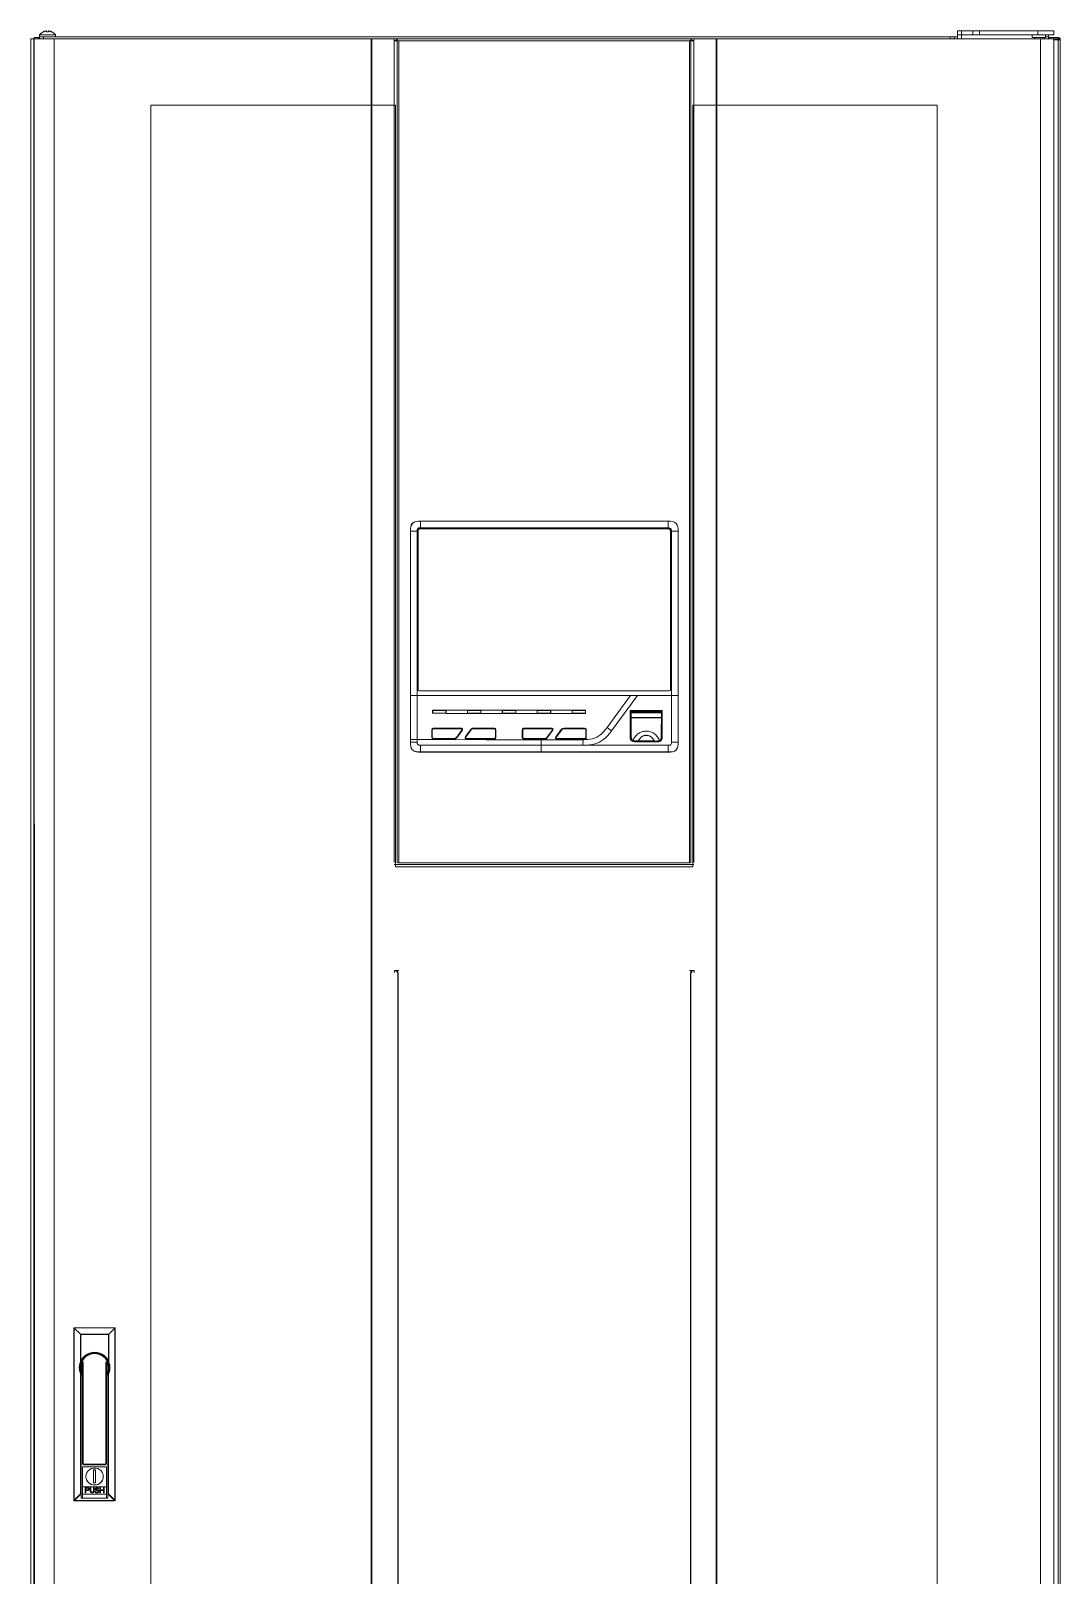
# Model space of a CAD drawing. Header units: millimetres. Extents: x 0 to 190, y -20 to 195.
# Drawn here: x 118.2 to 190, y 87.3 to 195 of the extents above; entities that cross this region are included whole.
import ezdxf

# ---------------------------------------------------------------- set-up
doc = ezdxf.new("R2010")
doc.units = ezdxf.units.MM

msp = doc.modelspace()

# ---------------------------------------------------------------- linework, layer by layer
at = {"color": 0, "linetype": 'ByBlock', "lineweight": 13}
for p, q in [((119.037, 194.927), (119.037, 194.932)), ((119.187, 194.989), (119.169, 194.984)), ((119.201, 194.992), (119.185, 194.988)), ((119.214, 194.995), (119.2, 194.992)), ((119.228, 194.998), (119.213, 194.995)), ((119.241, 195), (119.227, 194.998)), ((119.241, 195), (119.255, 195.002)), ((119.269, 195.004), (119.255, 195.002)), ((119.269, 194.927), (119.269, 195.004)), ((119.408, 195.004), (119.408, 194.927)), ((119.422, 195.002), (119.408, 195.004)), ((119.436, 195), (119.422, 195.002)), ((119.45, 194.998), (119.435, 195)), ((119.463, 194.995), (119.449, 194.998)), ((119.477, 194.992), (119.463, 194.995)), ((119.491, 194.988), (119.476, 194.992)), ((119.638, 194.928), (119.64, 194.927)), ((119.64, 194.932), (119.64, 194.927)), ((182.832, 195), (189.565, 195)), ((182.832, 194.722), (182.832, 195)), ((183.111, 194.722), (183.111, 195)), ((183.9, 195), (183.9, 194.722)), ((184.364, 195), (184.364, 194.722)), ((188.451, 194.722), (188.451, 195)), ((188.553, 195.002), (188.539, 195)), ((188.567, 195.004), (188.553, 195.002)), ((188.567, 195), (188.567, 195.004)), ((188.72, 195.002), (188.706, 195.004)), ((188.706, 195.004), (188.706, 195)), ((188.734, 195), (188.72, 195.002)), ((189.565, 195), (189.565, 194.722)), ((118.41, 194.443), (118.177, 194.443)), ((118.177, 38.262), (118.177, 194.443)), ((118.382, 194.443), (118.382, 38.262)), ((118.41, 194.443), (118.41, 194.554)), ((118.41, 194.554), (118.781, 194.554)), ((118.41, 194.443), (118.425, 38.262)), ((141.922, 194.443), (118.41, 194.443)), ((118.688, 194.443), (118.688, 194.554)), ((118.781, 194.582), (118.781, 194.731)), ((119.896, 194.731), (118.781, 194.731)), ((118.781, 194.443), (118.781, 194.582)), ((118.781, 194.582), (166.053, 194.582)), ((119.06, 194.443), (119.06, 194.582)), ((119.803, 194.443), (119.803, 38.262)), ((119.896, 194.582), (119.896, 194.731)), ((141.922, 194.443), (141.922, 38.262)), ((143.529, 194.443), (141.922, 194.443)), ((141.98, 194.443), (141.98, 38.262)), ((143.529, 194.443), (143.529, 194.331)), ((164.446, 194.443), (143.529, 194.443)), ((143.529, 194.331), (143.692, 194.331)), ((143.529, 137.002), (143.529, 194.304)), ((143.844, 194.304), (143.529, 194.304)), ((143.692, 194.443), (143.692, 194.331)), ((143.734, 137.002), (143.734, 194.304)), ((143.76, 194.317), (143.76, 194.304)), ((143.762, 194.338), (143.772, 194.313)), ((143.772, 194.304), (143.772, 194.313)), ((164.203, 194.313), (143.772, 194.313)), ((143.844, 137.002), (143.844, 194.304)), ((164.13, 194.304), (164.446, 194.304)), ((164.13, 194.304), (164.13, 137.002)), ((164.213, 194.338), (164.203, 194.313)), ((164.203, 194.304), (164.203, 194.313)), ((164.214, 194.317), (164.214, 194.304)), ((164.241, 194.304), (164.241, 137.002)), ((164.283, 194.443), (164.283, 194.331)), ((164.283, 194.331), (164.446, 194.331)), ((164.446, 194.443), (164.446, 194.331)), ((166.053, 194.443), (164.446, 194.443)), ((164.446, 194.304), (164.446, 137.002)), ((165.995, 194.443), (165.995, 38.262)), ((166.053, 194.582), (182.832, 194.582)), ((166.053, 194.443), (166.053, 38.262)), ((189.565, 194.443), (166.053, 194.443)), ((168.896, 194.582), (169.311, 194.582)), ((182.321, 194.582), (182.321, 194.443)), ((182.6, 194.582), (182.6, 194.443)), ((182.832, 194.722), (183.9, 194.722)), ((182.832, 194.722), (185.2, 194.722)), ((182.832, 194.443), (182.832, 194.722)), ((183.111, 194.443), (183.111, 194.722)), ((184.364, 194.722), (189.565, 194.722)), ((187.823, 194.443), (189.842, 194.443)), ((188.061, 194.722), (188.061, 194.536)), ((188.061, 194.536), (188.989, 194.536)), ((188.246, 194.536), (188.246, 194.443)), ((188.637, 194.443), (188.637, 38.262)), ((188.804, 194.536), (188.804, 194.443)), ((188.915, 194.536), (188.915, 194.443)), ((188.989, 194.722), (188.989, 194.536)), ((188.989, 194.582), (189.194, 194.582)), ((189.194, 194.582), (189.194, 194.722)), ((189.194, 194.582), (189.194, 194.443)), ((189.259, 194.554), (189.194, 194.554)), ((189.259, 194.554), (189.89, 194.554)), ((189.259, 194.443), (189.259, 194.554)), ((189.537, 194.443), (189.537, 194.554)), ((189.89, 194.443), (189.565, 194.443)), ((189.565, 194.443), (189.565, 38.262)), ((190.002, 194.369), (189.565, 194.369)), ((189.593, 194.369), (189.593, 194.443)), ((189.797, 194.369), (189.797, 194.443)), ((189.872, 38.262), (189.872, 194.369)), ((189.89, 194.554), (189.89, 194.443)), ((190.002, 194.443), (189.89, 194.443)), ((189.89, 194.443), (189.89, 194.369)), ((190.002, 194.443), (190.002, 38.262)), ((190.002, 38.262), (190.002, 194.443)), ((190.002, 193.883), (190.002, 38.262)), ((190.002, 38.262), (190.002, 193.883)), ((141.922, 189.818), (126.554, 189.818)), ((126.554, 38.262), (126.554, 189.818)), ((143.614, 189.818), (141.922, 189.818)), ((143.614, 136.696), (143.614, 189.818)), ((164.361, 136.696), (164.361, 189.818)), ((164.361, 189.818), (166.053, 189.818)), ((166.053, 189.818), (181.42, 189.818)), ((181.42, 189.818), (181.42, 38.262)), ((162.646, 160.819), (145.366, 160.819)), ((145.367, 160.345), (145.366, 160.819)), ((162.646, 160.809), (145.366, 160.809)), ((162.645, 160.345), (162.646, 160.809)), ((162.646, 160.819), (162.646, 160.809)), ((145.137, 160.115), (144.663, 160.116)), ((144.663, 160.116), (144.663, 148.643)), ((144.672, 160.116), (144.672, 148.643)), ((145.137, 148.643), (145.137, 160.126)), ((145.183, 160.113), (145.183, 149.08)), ((145.202, 149.08), (145.202, 160.113)), ((145.367, 160.345), (162.645, 160.345)), ((162.643, 160.298), (145.369, 160.298)), ((145.369, 160.28), (162.643, 160.28)), ((162.81, 160.113), (162.81, 149.08)), ((162.829, 149.08), (162.829, 160.113)), ((162.875, 160.154), (162.875, 148.643)), ((162.875, 160.115), (163.349, 160.116)), ((163.34, 148.643), (163.34, 160.116)), ((163.349, 148.643), (163.349, 160.116)), ((144.663, 148.645), (163.339, 148.643)), ((144.663, 145.411), (144.663, 148.645)), ((163.349, 148.643), (144.663, 148.643)), ((144.673, 148.645), (144.672, 145.411)), ((145.137, 148.645), (145.137, 145.585)), ((162.717, 148.987), (145.295, 148.987)), ((145.295, 148.968), (162.717, 148.968)), ((160.512, 148.643), (158.696, 146.185)), ((159.066, 147.342), (160.027, 148.644)), ((162.875, 148.643), (162.874, 145.373)), ((163.339, 145.409), (163.339, 148.643)), ((163.349, 148.643), (163.348, 145.409)), ((156.887, 147.629), (146.207, 147.63)), ((146.207, 147.63), (146.207, 147.411)), ((146.216, 147.428), (146.216, 147.63)), ((147.145, 147.613), (146.216, 147.613)), ((147.145, 147.427), (147.145, 147.613)), ((147.154, 147.41), (147.154, 147.63)), ((148.64, 147.63), (148.64, 147.41)), ((149.578, 147.613), (148.65, 147.613)), ((148.65, 147.613), (148.65, 147.427)), ((149.578, 147.427), (149.578, 147.613)), ((149.588, 147.41), (149.588, 147.63)), ((151.073, 147.63), (151.073, 147.41)), ((152.011, 147.613), (151.083, 147.613)), ((151.083, 147.613), (151.083, 147.427)), ((152.011, 147.427), (152.011, 147.613)), ((152.021, 147.41), (152.021, 147.63)), ((153.507, 147.629), (153.507, 147.41)), ((154.445, 147.612), (153.516, 147.612)), ((153.516, 147.612), (153.516, 147.427)), ((154.445, 147.427), (154.445, 147.612)), ((154.454, 147.41), (154.454, 147.629)), ((155.94, 147.629), (155.94, 147.409)), ((156.878, 147.612), (155.949, 147.612)), ((155.949, 147.612), (155.949, 147.426)), ((156.878, 147.426), (156.878, 147.629)), ((156.887, 147.409), (156.887, 147.629)), ((162.238, 147.605), (160.009, 147.605)), ((160.009, 147.605), (160.009, 145.71)), ((160.027, 147.586), (160.009, 147.605)), ((160.027, 147.586), (162.219, 147.586)), ((160.027, 145.71), (160.027, 147.586)), ((160.747, 147.558), (160.074, 147.558)), ((160.074, 145.788), (160.074, 147.558)), ((160.074, 147.543), (162.173, 147.543)), ((161.495, 147.554), (160.752, 147.554)), ((162.173, 147.558), (161.5, 147.558)), ((161.734, 147.558), (161.741, 147.586)), ((162.173, 147.558), (162.172, 145.788)), ((162.181, 147.586), (162.2, 147.574)), ((162.2, 147.574), (162.219, 147.558)), ((162.219, 147.586), (162.238, 147.605)), ((162.219, 147.586), (162.219, 145.71)), ((162.238, 145.71), (162.238, 147.605)), ((147.154, 147.41), (146.207, 147.411)), ((146.216, 147.428), (147.154, 147.427)), ((147.154, 147.41), (148.64, 147.41)), ((148.64, 147.427), (149.588, 147.427)), ((148.64, 147.41), (154.454, 147.41)), ((151.073, 147.427), (152.021, 147.427)), ((153.507, 147.427), (154.454, 147.427)), ((154.454, 147.41), (155.94, 147.409)), ((155.94, 147.426), (156.878, 147.426)), ((156.887, 147.409), (155.94, 147.409)), ((158.383, 146.416), (159.066, 147.342)), ((160.027, 147.414), (160.055, 147.414)), ((160.027, 147.21), (160.055, 147.21)), ((160.055, 147.001), (160.027, 147.001)), ((160.027, 146.983), (160.055, 146.983)), ((160.055, 146.955), (160.027, 146.955)), ((160.027, 146.936), (160.055, 146.936)), ((160.055, 145.788), (160.055, 147.539)), ((160.055, 147.528), (160.056, 147.533)), ((160.055, 147.099), (162.191, 147.099)), ((162.173, 147.466), (160.074, 147.466)), ((160.074, 147.437), (162.173, 147.436)), ((162.173, 147.124), (160.074, 147.124)), ((162.191, 145.788), (162.191, 147.539)), ((162.191, 147.414), (162.219, 147.414)), ((162.191, 147.209), (162.219, 147.209)), ((162.219, 147.001), (162.191, 147.001)), ((162.191, 146.982), (162.219, 146.982)), ((162.219, 146.955), (162.191, 146.955)), ((162.191, 146.936), (162.219, 146.936)), ((144.672, 145.411), (144.663, 145.411)), ((144.665, 145.251), (144.663, 145.411)), ((145.137, 145.585), (145.137, 145.368)), ((146.158, 145.758), (146.158, 146.238)), ((146.181, 146.238), (146.174, 146.238)), ((146.174, 146.238), (146.175, 145.758)), ((146.175, 145.758), (146.181, 145.758)), ((146.181, 146.238), (146.181, 145.758)), ((146.191, 145.758), (146.191, 146.238)), ((146.289, 145.659), (147.742, 145.655)), ((146.289, 145.659), (146.289, 145.643)), ((146.289, 145.65), (147.742, 145.646)), ((147.742, 145.64), (146.289, 145.644)), ((147.732, 145.623), (146.289, 145.627)), ((146.29, 146.37), (148.181, 146.37)), ((146.29, 146.354), (148.181, 146.354)), ((146.29, 146.337), (146.29, 146.354)), ((148.181, 146.346), (146.29, 146.347)), ((148.181, 146.337), (146.29, 146.337)), ((147.742, 145.655), (147.742, 145.639)), ((147.866, 145.717), (147.872, 145.725)), ((147.872, 145.725), (148.239, 146.222)), ((147.873, 145.712), (147.879, 145.72)), ((147.878, 145.708), (147.873, 145.712)), ((148.252, 146.213), (147.878, 145.708)), ((148.246, 146.217), (147.879, 145.72)), ((148.265, 146.204), (147.898, 145.706)), ((148.181, 146.354), (148.181, 146.337)), ((148.246, 146.217), (148.239, 146.222)), ((148.246, 146.217), (148.252, 146.213)), ((148.5, 145.732), (148.506, 145.729)), ((148.514, 145.787), (148.883, 146.286)), ((148.895, 146.276), (148.528, 145.777)), ((148.533, 145.773), (148.528, 145.777)), ((148.901, 146.272), (148.533, 145.773)), ((148.909, 146.266), (148.54, 145.767)), ((148.598, 145.653), (150.494, 145.651)), ((148.598, 145.653), (148.598, 145.638)), ((148.598, 145.644), (150.493, 145.642)), ((150.494, 145.636), (148.598, 145.638)), ((150.493, 145.619), (148.598, 145.621)), ((148.895, 146.276), (148.901, 146.272)), ((148.901, 146.272), (148.909, 146.266)), ((149.048, 146.369), (150.493, 146.369)), ((149.048, 146.354), (150.493, 146.353)), ((149.048, 146.337), (149.048, 146.354)), ((150.493, 146.346), (149.048, 146.346)), ((150.493, 146.336), (149.048, 146.337)), ((150.493, 146.353), (150.493, 146.336)), ((150.493, 145.636), (150.493, 145.651)), ((150.592, 146.237), (150.592, 145.749)), ((150.602, 146.238), (150.609, 146.238)), ((150.602, 146.238), (150.602, 145.75)), ((150.608, 145.75), (150.602, 145.75)), ((150.609, 146.238), (150.608, 145.75)), ((150.625, 146.238), (150.625, 145.75)), ((152.345, 145.571), (153.786, 145.572)), ((152.469, 145.758), (152.469, 146.238)), ((152.492, 146.238), (152.485, 146.238)), ((152.485, 146.238), (152.486, 145.758)), ((152.486, 145.758), (152.492, 145.758)), ((152.492, 146.238), (152.492, 145.758)), ((152.501, 145.757), (152.501, 146.237)), ((152.6, 146.369), (154.492, 146.369)), ((152.6, 146.353), (154.492, 146.353)), ((152.6, 146.336), (152.6, 146.353)), ((154.492, 146.346), (152.6, 146.346)), ((154.492, 146.336), (152.6, 146.336)), ((152.6, 145.658), (154.053, 145.654)), ((152.6, 145.658), (152.6, 145.643)), ((152.6, 145.649), (154.053, 145.645)), ((154.053, 145.639), (152.6, 145.643)), ((154.042, 145.622), (152.6, 145.626)), ((153.786, 145.572), (156.707, 145.571)), ((153.786, 144.717), (153.786, 145.571)), ((154.053, 145.654), (154.053, 145.639)), ((154.176, 145.716), (154.182, 145.724)), ((154.182, 145.724), (154.55, 146.222)), ((154.184, 145.711), (154.19, 145.719)), ((154.189, 145.707), (154.184, 145.711)), ((154.563, 146.212), (154.189, 145.707)), ((154.557, 146.217), (154.19, 145.719)), ((154.576, 146.203), (154.208, 145.706)), ((154.492, 146.353), (154.492, 146.336)), ((154.557, 146.217), (154.55, 146.222)), ((154.557, 146.217), (154.563, 146.212)), ((154.811, 145.731), (154.817, 145.729)), ((154.825, 145.786), (155.193, 146.285)), ((155.206, 146.276), (154.838, 145.777)), ((154.844, 145.773), (154.838, 145.777)), ((155.212, 146.271), (154.844, 145.773)), ((155.219, 146.265), (154.851, 145.767)), ((154.909, 145.652), (156.805, 145.65)), ((154.909, 145.652), (154.909, 145.637)), ((154.909, 145.643), (156.804, 145.641)), ((156.805, 145.635), (154.909, 145.637)), ((156.804, 145.618), (154.909, 145.62)), ((155.206, 146.276), (155.212, 146.271)), ((155.212, 146.271), (155.219, 146.265)), ((155.359, 146.369), (156.804, 146.369)), ((155.359, 146.353), (156.804, 146.353)), ((155.359, 146.336), (155.359, 146.353)), ((156.804, 146.345), (155.359, 146.346)), ((156.804, 146.336), (155.359, 146.336)), ((156.706, 145.181), (156.707, 145.571)), ((156.804, 146.353), (156.804, 146.336)), ((156.804, 145.635), (156.804, 145.65)), ((156.903, 146.237), (156.903, 145.749)), ((156.913, 146.237), (156.912, 145.749)), ((156.919, 145.749), (156.912, 145.749)), ((156.913, 146.237), (156.92, 146.237)), ((156.92, 146.237), (156.919, 145.749)), ((156.936, 146.237), (156.936, 145.749)), ((160.027, 145.71), (160.009, 145.71)), ((160.074, 145.788), (160.055, 145.788)), ((160.07, 145.647), (160.079, 145.622)), ((160.188, 145.498), (160.197, 145.514)), ((160.188, 145.498), (160.223, 145.482)), ((160.209, 145.487), (160.188, 145.498)), ((160.232, 145.479), (160.209, 145.487)), ((160.228, 145.48), (160.276, 145.467)), ((160.232, 145.479), (160.247, 145.474)), ((160.256, 145.471), (160.247, 145.474)), ((160.256, 145.471), (160.275, 145.468)), ((160.275, 145.468), (160.283, 145.466)), ((160.276, 145.467), (160.331, 145.461)), ((160.283, 145.466), (160.307, 145.463)), ((161.94, 145.431), (160.306, 145.432)), ((160.306, 145.413), (160.306, 145.432)), ((160.306, 145.413), (161.941, 145.413)), ((160.307, 145.463), (160.312, 145.462)), ((160.312, 145.462), (160.346, 145.46)), ((160.331, 145.461), (160.382, 145.459)), ((160.346, 145.46), (160.382, 145.459)), ((160.382, 145.459), (161.863, 145.459)), ((160.539, 145.484), (160.679, 145.485)), ((160.679, 145.485), (160.927, 145.485)), ((160.927, 145.485), (161.319, 145.485)), ((161.682, 145.484), (161.71, 145.484)), ((161.71, 145.484), (161.868, 145.48)), ((161.863, 145.459), (161.921, 145.461)), ((161.863, 145.459), (161.899, 145.46)), ((161.868, 145.478), (161.868, 145.48)), ((161.921, 145.461), (161.974, 145.467)), ((161.94, 145.431), (161.94, 145.413)), ((161.974, 145.467), (162.02, 145.48)), ((162.02, 145.48), (162.059, 145.498)), ((162.059, 145.498), (162.05, 145.514)), ((162.176, 145.647), (162.167, 145.622)), ((162.191, 145.788), (162.172, 145.788)), ((162.238, 145.71), (162.219, 145.71)), ((162.874, 145.409), (163.348, 145.409)), ((145.365, 144.708), (145.203, 144.711)), ((147.94, 145.186), (145.361, 145.194)), ((145.365, 144.718), (145.365, 145.194)), ((145.365, 144.718), (162.646, 144.716)), ((145.365, 144.708), (145.365, 144.718)), ((162.646, 144.706), (145.365, 144.708)), ((153.786, 145.182), (156.706, 145.181)), ((162.649, 145.181), (156.706, 145.181)), ((162.646, 144.706), (162.646, 145.181)), ((162.805, 144.709), (162.646, 144.706)), ((164.446, 136.863), (143.529, 136.863)), ((164.203, 136.993), (143.772, 136.993)), ((143.614, 136.696), (164.361, 136.696)), ((143.863, 129.479), (143.548, 129.479)), ((143.711, 129.451), (143.548, 129.451)), ((143.548, 129.34), (143.548, 129.451)), ((143.711, 129.34), (143.711, 129.451)), ((143.779, 129.479), (143.779, 129.466)), ((143.779, 129.34), (143.779, 38.262)), ((143.78, 129.445), (143.79, 129.47)), ((143.79, 129.47), (143.79, 129.479)), ((143.803, 129.34), (143.803, 38.262)), ((164.149, 129.479), (164.464, 129.479)), ((164.209, 129.34), (164.209, 38.262)), ((164.222, 129.47), (164.222, 129.479)), ((164.232, 129.445), (164.222, 129.47)), ((164.233, 129.479), (164.233, 129.466)), ((164.233, 129.34), (164.233, 38.262)), ((164.464, 129.451), (164.301, 129.451)), ((164.301, 129.34), (164.301, 129.451)), ((164.464, 129.34), (164.464, 129.451)), ((121.187, 104.567), (124.066, 104.567)), ((121.667, 104.086), (121.187, 104.567)), ((121.187, 92.493), (121.187, 104.567)), ((121.204, 104.549), (124.048, 104.549)), ((121.204, 92.54), (121.204, 104.549)), ((123.585, 104.086), (124.066, 104.567)), ((124.048, 104.549), (124.048, 92.54)), ((124.066, 104.567), (124.066, 92.493)), ((123.614, 104.115), (121.638, 104.115)), ((121.638, 104.115), (121.638, 102.186)), ((123.585, 104.086), (121.667, 104.086)), ((121.667, 104.086), (121.667, 102.251)), ((123.585, 102.251), (123.585, 104.086)), ((123.614, 102.186), (123.614, 104.115)), ((121.651, 92.987), (121.651, 101.345)), ((121.697, 92.679), (121.697, 101.253)), ((121.744, 101.266), (121.744, 102.059)), ((121.79, 102.163), (121.79, 95.094)), ((121.837, 102.19), (121.837, 95.094)), ((123.415, 95.094), (123.415, 102.19)), ((123.462, 95.094), (123.462, 102.163)), ((123.508, 101.266), (123.508, 102.059)), ((123.555, 101.253), (123.555, 92.679)), ((123.601, 101.345), (123.601, 92.987)), ((121.837, 95.094), (121.79, 95.094)), ((123.462, 94.862), (121.79, 94.862)), ((121.79, 92.679), (121.79, 94.862)), ((121.883, 95.047), (123.369, 95.047)), ((121.883, 95.047), (121.883, 95.001)), ((121.883, 95.001), (123.369, 95.001)), ((123.369, 95.047), (123.369, 95.001)), ((123.415, 95.094), (123.462, 95.094)), ((123.462, 92.679), (123.462, 94.862)), ((122.556, 94.648), (122.696, 94.648)), ((122.556, 93.738), (122.556, 94.648)), ((122.556, 94.639), (122.696, 94.639)), ((122.696, 93.738), (122.556, 93.738)), ((122.696, 94.648), (122.696, 93.738)), ((123.212, 94.051), (123.23, 94.193)), ((121.204, 92.54), (121.651, 92.987)), ((121.233, 92.511), (121.673, 92.951)), ((121.697, 92.679), (123.555, 92.679)), ((123.462, 93.469), (121.79, 93.469)), ((121.79, 92.967), (123.462, 92.967)), ((121.972, 93.414), (122.154, 93.414)), ((121.972, 93.049), (121.972, 93.414)), ((122.017, 93.049), (121.972, 93.049)), ((122.162, 93.375), (122.017, 93.375)), ((122.017, 93.375), (122.017, 93.259)), ((122.017, 93.259), (122.162, 93.259)), ((122.154, 93.212), (122.017, 93.212)), ((122.017, 93.212), (122.017, 93.049)), ((122.154, 93.414), (122.192, 93.406)), ((122.192, 93.22), (122.154, 93.212)), ((122.185, 93.368), (122.162, 93.375)), ((122.162, 93.259), (122.185, 93.267)), ((122.2, 93.352), (122.185, 93.368)), ((122.185, 93.267), (122.2, 93.282)), ((122.192, 93.406), (122.223, 93.383)), ((122.223, 93.243), (122.192, 93.22)), ((122.207, 93.329), (122.2, 93.352)), ((122.2, 93.282), (122.207, 93.305)), ((122.207, 93.305), (122.207, 93.329)), ((122.223, 93.383), (122.245, 93.352)), ((122.245, 93.274), (122.223, 93.243)), ((122.245, 93.352), (122.253, 93.329)), ((122.253, 93.298), (122.245, 93.274)), ((122.253, 93.329), (122.253, 93.298)), ((122.36, 93.414), (122.314, 93.414)), ((122.314, 93.414), (122.314, 93.173)), ((122.314, 93.173), (122.322, 93.135)), ((122.322, 93.135), (122.337, 93.103)), ((122.337, 93.103), (122.367, 93.072)), ((122.36, 93.173), (122.36, 93.414)), ((122.367, 93.142), (122.36, 93.173)), ((122.382, 93.119), (122.367, 93.142)), ((122.367, 93.072), (122.398, 93.057)), ((122.405, 93.103), (122.382, 93.119)), ((122.398, 93.057), (122.436, 93.049)), ((122.436, 93.096), (122.405, 93.103)), ((122.466, 93.096), (122.436, 93.096)), ((122.436, 93.049), (122.466, 93.049)), ((122.496, 93.103), (122.466, 93.096)), ((122.466, 93.049), (122.504, 93.057)), ((122.519, 93.119), (122.496, 93.103)), ((122.504, 93.057), (122.534, 93.072)), ((122.534, 93.142), (122.519, 93.119)), ((122.542, 93.173), (122.534, 93.142)), ((122.534, 93.072), (122.565, 93.103)), ((122.588, 93.414), (122.542, 93.414)), ((122.542, 93.414), (122.542, 93.173)), ((122.565, 93.103), (122.58, 93.135)), ((122.58, 93.135), (122.588, 93.173)), ((122.588, 93.173), (122.588, 93.414)), ((122.694, 93.15), (122.648, 93.15)), ((122.648, 93.15), (122.656, 93.119)), ((122.656, 93.119), (122.679, 93.08)), ((122.679, 93.36), (122.671, 93.329)), ((122.671, 93.329), (122.671, 93.298)), ((122.671, 93.298), (122.679, 93.267)), ((122.709, 93.391), (122.679, 93.36)), ((122.679, 93.267), (122.709, 93.236)), ((122.679, 93.08), (122.717, 93.057)), ((122.702, 93.127), (122.694, 93.15)), ((122.725, 93.103), (122.702, 93.127)), ((122.74, 93.406), (122.709, 93.391)), ((122.709, 93.236), (122.74, 93.22)), ((122.717, 93.321), (122.725, 93.344)), ((122.717, 93.305), (122.717, 93.321)), ((122.725, 93.282), (122.717, 93.305)), ((122.717, 93.057), (122.755, 93.049)), ((122.725, 93.344), (122.747, 93.36)), ((122.747, 93.267), (122.725, 93.282)), ((122.755, 93.096), (122.725, 93.103)), ((122.77, 93.414), (122.74, 93.406)), ((122.74, 93.22), (122.77, 93.212)), ((122.747, 93.36), (122.77, 93.368)), ((122.77, 93.259), (122.747, 93.267)), ((122.816, 93.096), (122.755, 93.096)), ((122.755, 93.049), (122.816, 93.049)), ((122.808, 93.414), (122.77, 93.414)), ((122.77, 93.368), (122.816, 93.368)), ((122.816, 93.259), (122.77, 93.259)), ((122.77, 93.212), (122.816, 93.212)), ((122.846, 93.406), (122.808, 93.414)), ((122.816, 93.368), (122.839, 93.36)), ((122.854, 93.251), (122.816, 93.259)), ((122.816, 93.212), (122.846, 93.204)), ((122.846, 93.103), (122.816, 93.096)), ((122.816, 93.049), (122.854, 93.057)), ((122.839, 93.36), (122.854, 93.344)), ((122.877, 93.383), (122.846, 93.406)), ((122.846, 93.204), (122.869, 93.189)), ((122.869, 93.119), (122.846, 93.103)), ((122.854, 93.344), (122.861, 93.329)), ((122.884, 93.236), (122.854, 93.251)), ((122.854, 93.057), (122.884, 93.072)), ((122.861, 93.329), (122.907, 93.329)), ((122.869, 93.189), (122.884, 93.166)), ((122.884, 93.142), (122.869, 93.119)), ((122.899, 93.352), (122.877, 93.383)), ((122.915, 93.204), (122.884, 93.236)), ((122.884, 93.166), (122.884, 93.142)), ((122.884, 93.072), (122.915, 93.103)), ((122.907, 93.329), (122.899, 93.352)), ((122.93, 93.173), (122.915, 93.204)), ((122.915, 93.103), (122.93, 93.135)), ((122.93, 93.135), (122.93, 93.173)), ((122.991, 93.414), (123.036, 93.414)), ((122.991, 93.049), (122.991, 93.414)), ((123.036, 93.049), (122.991, 93.049)), ((123.036, 93.414), (123.036, 93.267)), ((123.036, 93.267), (123.249, 93.267)), ((123.249, 93.22), (123.036, 93.22)), ((123.036, 93.22), (123.036, 93.049)), ((123.249, 93.414), (123.295, 93.414)), ((123.249, 93.267), (123.249, 93.414)), ((123.249, 93.049), (123.249, 93.22)), ((123.295, 93.049), (123.249, 93.049)), ((123.295, 93.414), (123.295, 93.049)), ((124.019, 92.511), (123.579, 92.951)), ((124.048, 92.54), (123.601, 92.987)), ((121.187, 92.54), (121.204, 92.54)), ((121.19, 92.529), (121.187, 92.54)), ((121.187, 92.493), (124.066, 92.493)), ((121.2, 92.519), (121.19, 92.529)), ((121.197, 92.493), (121.208, 92.496)), ((121.204, 92.54), (121.212, 92.529)), ((121.212, 92.529), (121.222, 92.519)), ((121.222, 92.519), (121.233, 92.511)), ((124.019, 92.511), (121.233, 92.511)), ((124.019, 92.511), (124.03, 92.519)), ((124.019, 92.493), (124.019, 92.511)), ((124.03, 92.519), (124.04, 92.529)), ((124.04, 92.529), (124.048, 92.54)), ((124.066, 92.504), (124.063, 92.515))]:
    msp.add_line(p, q, dxfattribs=at)
for points in [[(119.037, 194.932), (119.013, 194.918), (118.955, 194.881), (118.898, 194.837), (118.839, 194.787), (118.781, 194.731)], [(119.037, 194.927), (119.064, 194.942), (119.089, 194.954), (119.111, 194.963), (119.132, 194.971), (119.152, 194.978), (119.169, 194.984)], [(119.172, 194.985), (119.156, 194.98), (119.138, 194.973), (119.118, 194.966), (119.097, 194.957), (119.076, 194.948), (119.061, 194.94)], [(119.338, 194.932), (119.315, 194.931), (119.292, 194.93), (119.269, 194.927)], [(119.408, 194.927), (119.385, 194.93), (119.362, 194.931), (119.338, 194.932)], [(119.64, 194.927), (119.613, 194.942), (119.588, 194.954), (119.565, 194.963), (119.545, 194.971), (119.525, 194.978), (119.507, 194.984), (119.49, 194.989)], [(119.504, 194.985), (119.521, 194.98), (119.539, 194.973), (119.559, 194.966), (119.58, 194.957), (119.601, 194.948), (119.616, 194.94)], [(119.64, 194.932), (119.664, 194.918), (119.721, 194.881), (119.779, 194.837), (119.837, 194.787), (119.896, 194.731)], [(143.692, 194.443), (143.702, 194.44), (143.712, 194.433), (143.722, 194.421), (143.732, 194.405), (143.742, 194.385), (143.752, 194.363), (143.762, 194.338)], [(143.692, 194.331), (143.702, 194.331), (143.712, 194.33), (143.722, 194.328), (143.732, 194.326), (143.742, 194.323), (143.752, 194.32), (143.762, 194.317), (143.772, 194.313)], [(164.283, 194.331), (164.273, 194.331), (164.263, 194.33), (164.253, 194.328), (164.243, 194.326), (164.233, 194.323), (164.223, 194.32), (164.213, 194.317), (164.203, 194.313)], [(164.283, 194.443), (164.273, 194.44), (164.263, 194.433), (164.253, 194.421), (164.243, 194.405), (164.233, 194.385), (164.223, 194.363), (164.213, 194.338)], [(144.663, 160.116), (144.666, 160.273), (144.683, 160.416), (144.727, 160.548), (144.805, 160.661), (144.917, 160.743), (145.051, 160.793), (145.2, 160.815), (145.366, 160.819)], [(144.672, 160.116), (144.675, 160.271), (144.692, 160.413), (144.735, 160.544), (144.813, 160.655), (144.924, 160.736), (145.057, 160.784), (145.204, 160.806), (145.366, 160.809)], [(162.646, 160.819), (162.814, 160.815), (162.965, 160.792), (163.101, 160.74), (163.213, 160.655), (163.289, 160.541), (163.331, 160.41), (163.347, 160.269), (163.349, 160.116)], [(162.646, 160.809), (162.814, 160.805), (162.964, 160.782), (163.096, 160.731), (163.205, 160.649), (163.28, 160.538), (163.321, 160.409), (163.337, 160.269), (163.34, 160.116)], [(145.137, 160.126), (145.138, 160.168), (145.141, 160.203), (145.148, 160.235), (145.158, 160.262), (145.171, 160.284), (145.187, 160.302), (145.207, 160.317), (145.23, 160.328), (145.258, 160.337), (145.29, 160.343), (145.327, 160.345), (145.367, 160.345)], [(162.645, 160.345), (162.71, 160.343), (162.77, 160.333), (162.821, 160.305), (162.853, 160.263), (162.87, 160.212), (162.875, 160.154)], [(160.056, 147.533), (160.059, 147.537), (160.063, 147.54), (160.068, 147.543), (160.074, 147.543)], [(160.752, 147.554), (160.75, 147.556), (160.749, 147.557), (160.747, 147.558)], [(161.5, 147.558), (161.498, 147.557), (161.496, 147.556), (161.495, 147.554)], [(161.925, 147.558), (161.926, 147.563), (161.934, 147.579), (161.937, 147.586)], [(162.173, 147.543), (162.178, 147.542), (162.184, 147.54), (162.188, 147.537), (162.19, 147.532), (162.191, 147.527)], [(160.074, 147.466), (160.068, 147.465), (160.063, 147.463), (160.059, 147.46), (160.056, 147.455), (160.055, 147.45)], [(160.055, 147.427), (160.056, 147.43), (160.059, 147.433), (160.063, 147.435), (160.068, 147.436), (160.074, 147.437)], [(160.074, 147.124), (160.068, 147.123), (160.063, 147.122), (160.059, 147.12), (160.056, 147.117), (160.055, 147.114)], [(162.191, 147.45), (162.19, 147.455), (162.188, 147.459), (162.184, 147.463), (162.178, 147.465), (162.173, 147.466)], [(162.173, 147.436), (162.178, 147.436), (162.184, 147.435), (162.188, 147.432), (162.19, 147.43), (162.191, 147.427)], [(162.191, 147.114), (162.19, 147.117), (162.188, 147.12), (162.184, 147.122), (162.178, 147.123), (162.173, 147.124)], [(145.137, 145.585), (144.961, 145.583), (144.806, 145.583), (144.672, 145.585)], [(145.137, 145.405), (144.964, 145.406), (144.808, 145.407), (144.672, 145.411)], [(144.672, 145.411), (144.675, 145.247), (144.692, 145.1), (144.737, 144.968), (144.817, 144.857), (144.929, 144.78), (145.06, 144.737), (145.205, 144.72), (145.365, 144.718)], [(145.137, 145.585), (147.54, 145.578), (149.942, 145.573), (152.345, 145.571)], [(146.158, 146.238), (146.162, 146.283), (146.177, 146.322), (146.206, 146.35), (146.245, 146.365), (146.29, 146.369)], [(146.289, 145.627), (146.244, 145.631), (146.205, 145.646), (146.177, 145.675), (146.162, 145.714), (146.158, 145.758)], [(146.174, 146.238), (146.175, 146.259), (146.177, 146.278), (146.181, 146.294), (146.187, 146.307), (146.194, 146.318), (146.201, 146.327), (146.21, 146.335), (146.222, 146.341), (146.235, 146.347), (146.251, 146.351), (146.269, 146.353), (146.29, 146.354)], [(146.289, 145.644), (146.269, 145.644), (146.25, 145.647), (146.235, 145.651), (146.221, 145.656), (146.21, 145.663), (146.201, 145.671), (146.194, 145.68), (146.187, 145.691), (146.182, 145.704), (146.178, 145.72), (146.176, 145.738), (146.175, 145.758)], [(146.181, 146.238), (146.183, 146.27), (146.191, 146.299), (146.207, 146.322), (146.23, 146.337), (146.258, 146.345), (146.29, 146.347)], [(146.181, 146.238), (146.183, 146.238), (146.186, 146.238), (146.191, 146.238)], [(146.289, 145.65), (146.257, 145.652), (146.229, 145.66), (146.206, 145.676), (146.191, 145.699), (146.183, 145.727), (146.181, 145.758)], [(146.181, 145.758), (146.183, 145.758), (146.186, 145.758), (146.191, 145.758)], [(146.29, 146.337), (146.26, 146.335), (146.236, 146.329), (146.215, 146.317), (146.202, 146.3), (146.195, 146.281), (146.192, 146.26), (146.191, 146.238)], [(146.191, 145.758), (146.192, 145.729), (146.198, 145.704), (146.21, 145.684), (146.227, 145.67), (146.247, 145.663), (146.267, 145.66), (146.289, 145.659)], [(147.898, 145.706), (147.866, 145.67), (147.826, 145.641), (147.78, 145.627), (147.732, 145.623)], [(147.866, 145.717), (147.841, 145.691), (147.811, 145.671), (147.777, 145.659), (147.742, 145.655)], [(147.873, 145.712), (147.847, 145.684), (147.815, 145.663), (147.779, 145.65), (147.742, 145.646)], [(147.742, 145.64), (147.781, 145.644), (147.818, 145.658), (147.851, 145.679), (147.878, 145.708)], [(147.866, 145.717), (147.869, 145.714), (147.872, 145.713), (147.873, 145.712)], [(147.872, 145.725), (147.875, 145.722), (147.878, 145.721), (147.879, 145.72)], [(148.181, 146.369), (148.218, 146.367), (148.252, 146.359), (148.278, 146.344), (148.295, 146.322), (148.302, 146.296), (148.299, 146.266), (148.286, 146.234), (148.265, 146.203)], [(148.181, 146.354), (148.208, 146.353), (148.233, 146.35), (148.254, 146.342), (148.27, 146.33), (148.281, 146.316), (148.286, 146.298), (148.286, 146.278), (148.279, 146.257), (148.267, 146.235), (148.252, 146.213)], [(148.181, 146.346), (148.206, 146.346), (148.229, 146.343), (148.249, 146.336), (148.264, 146.326), (148.275, 146.312), (148.279, 146.296), (148.278, 146.278), (148.272, 146.258), (148.261, 146.238), (148.246, 146.217)], [(148.181, 146.337), (148.204, 146.336), (148.224, 146.334), (148.242, 146.328), (148.257, 146.32), (148.266, 146.308), (148.27, 146.293), (148.269, 146.276), (148.262, 146.259), (148.252, 146.241), (148.239, 146.222)], [(148.598, 145.621), (148.56, 145.623), (148.527, 145.631), (148.501, 145.646), (148.484, 145.668), (148.477, 145.695), (148.48, 145.725), (148.494, 145.756), (148.514, 145.787)], [(148.598, 145.638), (148.574, 145.638), (148.553, 145.641), (148.534, 145.646), (148.518, 145.654), (148.505, 145.666), (148.497, 145.68), (148.493, 145.696), (148.495, 145.714), (148.5, 145.732)], [(148.5, 145.732), (148.505, 145.743), (148.512, 145.755), (148.519, 145.766), (148.528, 145.777)], [(148.598, 145.644), (148.573, 145.645), (148.551, 145.648), (148.532, 145.654), (148.517, 145.664), (148.506, 145.677), (148.5, 145.693), (148.501, 145.711), (148.506, 145.729)], [(148.506, 145.729), (148.513, 145.744), (148.522, 145.759), (148.533, 145.773)], [(148.598, 145.653), (148.576, 145.653), (148.555, 145.656), (148.537, 145.661), (148.522, 145.67), (148.513, 145.682), (148.509, 145.697), (148.511, 145.714), (148.517, 145.731), (148.528, 145.749), (148.54, 145.767)], [(148.533, 145.773), (148.534, 145.772), (148.537, 145.77), (148.54, 145.767)], [(148.883, 146.285), (148.914, 146.322), (148.954, 146.35), (149, 146.365), (149.048, 146.368)], [(148.895, 146.276), (148.918, 146.304), (148.946, 146.327), (148.978, 146.344), (149.013, 146.352), (149.048, 146.354)], [(148.901, 146.272), (148.923, 146.299), (148.949, 146.321), (148.98, 146.337), (149.014, 146.344), (149.048, 146.346)], [(148.909, 146.266), (148.93, 146.291), (148.954, 146.313), (148.984, 146.328), (149.016, 146.335), (149.048, 146.337)], [(150.493, 146.368), (150.539, 146.365), (150.578, 146.349), (150.606, 146.32), (150.621, 146.282), (150.625, 146.237)], [(150.493, 146.353), (150.514, 146.353), (150.533, 146.35), (150.549, 146.346), (150.562, 146.341), (150.573, 146.334), (150.582, 146.326), (150.59, 146.317), (150.596, 146.306), (150.602, 146.293), (150.606, 146.277), (150.608, 146.259), (150.609, 146.238)], [(150.493, 146.346), (150.525, 146.344), (150.554, 146.337), (150.577, 146.321), (150.593, 146.297), (150.6, 146.269), (150.602, 146.238)], [(150.592, 146.237), (150.591, 146.267), (150.585, 146.291), (150.573, 146.312), (150.556, 146.325), (150.536, 146.332), (150.516, 146.335), (150.493, 146.336)], [(150.625, 145.75), (150.621, 145.704), (150.606, 145.666), (150.577, 145.637), (150.538, 145.622), (150.493, 145.62)], [(150.608, 145.75), (150.607, 145.73), (150.605, 145.711), (150.601, 145.695), (150.596, 145.682), (150.589, 145.671), (150.581, 145.662), (150.572, 145.655), (150.561, 145.648), (150.548, 145.643), (150.532, 145.639), (150.514, 145.636), (150.494, 145.636)], [(150.602, 145.75), (150.6, 145.718), (150.592, 145.69), (150.576, 145.667), (150.553, 145.651), (150.525, 145.644), (150.494, 145.642)], [(150.494, 145.651), (150.523, 145.652), (150.548, 145.659), (150.568, 145.67), (150.581, 145.687), (150.588, 145.707), (150.591, 145.727), (150.592, 145.749)], [(150.602, 146.238), (150.6, 146.238), (150.597, 146.237), (150.592, 146.237)], [(150.592, 145.749), (150.597, 145.75), (150.6, 145.75), (150.602, 145.75)], [(152.469, 146.237), (152.473, 146.283), (152.488, 146.321), (152.517, 146.35), (152.556, 146.365), (152.6, 146.368)], [(152.6, 145.626), (152.555, 145.63), (152.516, 145.646), (152.487, 145.674), (152.472, 145.713), (152.469, 145.758)], [(152.485, 146.238), (152.486, 146.259), (152.488, 146.277), (152.492, 146.293), (152.498, 146.306), (152.504, 146.317), (152.512, 146.326), (152.521, 146.334), (152.532, 146.341), (152.546, 146.346), (152.561, 146.35), (152.58, 146.352), (152.6, 146.353)], [(152.6, 145.643), (152.58, 145.644), (152.561, 145.646), (152.545, 145.65), (152.532, 145.656), (152.521, 145.662), (152.512, 145.67), (152.504, 145.679), (152.498, 145.69), (152.493, 145.703), (152.489, 145.719), (152.486, 145.737), (152.485, 145.758)], [(152.492, 146.238), (152.494, 146.27), (152.502, 146.298), (152.517, 146.322), (152.541, 146.337), (152.569, 146.344), (152.6, 146.346)], [(152.492, 146.238), (152.493, 146.237), (152.497, 146.237), (152.501, 146.237)], [(152.6, 145.649), (152.568, 145.651), (152.54, 145.659), (152.516, 145.675), (152.501, 145.699), (152.494, 145.726), (152.492, 145.758)], [(152.492, 145.758), (152.493, 145.757), (152.497, 145.757), (152.501, 145.757)], [(152.6, 146.336), (152.571, 146.334), (152.546, 146.328), (152.526, 146.317), (152.513, 146.299), (152.506, 146.28), (152.502, 146.259), (152.501, 146.237)], [(152.501, 145.757), (152.503, 145.728), (152.509, 145.703), (152.521, 145.683), (152.538, 145.67), (152.557, 145.662), (152.578, 145.659), (152.6, 145.658)], [(154.208, 145.706), (154.177, 145.669), (154.137, 145.641), (154.091, 145.626), (154.042, 145.622)], [(154.176, 145.716), (154.152, 145.69), (154.122, 145.67), (154.088, 145.658), (154.053, 145.654)], [(154.184, 145.711), (154.158, 145.684), (154.126, 145.663), (154.09, 145.65), (154.053, 145.645)], [(154.053, 145.639), (154.092, 145.643), (154.129, 145.657), (154.162, 145.679), (154.189, 145.707)], [(154.176, 145.716), (154.18, 145.714), (154.183, 145.712), (154.184, 145.711)], [(154.182, 145.724), (154.186, 145.722), (154.189, 145.72), (154.19, 145.719)], [(154.492, 146.368), (154.529, 146.366), (154.563, 146.359), (154.589, 146.343), (154.606, 146.322), (154.613, 146.295), (154.61, 146.265), (154.597, 146.233), (154.576, 146.202)], [(154.492, 146.353), (154.519, 146.352), (154.543, 146.349), (154.565, 146.341), (154.581, 146.33), (154.592, 146.315), (154.597, 146.297), (154.596, 146.277), (154.59, 146.256), (154.578, 146.234), (154.563, 146.212)], [(154.492, 146.346), (154.517, 146.345), (154.54, 146.342), (154.56, 146.336), (154.575, 146.325), (154.585, 146.312), (154.59, 146.295), (154.589, 146.277), (154.583, 146.257), (154.571, 146.237), (154.557, 146.217)], [(154.492, 146.336), (154.514, 146.336), (154.535, 146.333), (154.553, 146.328), (154.567, 146.319), (154.577, 146.307), (154.581, 146.292), (154.579, 146.276), (154.573, 146.258), (154.563, 146.24), (154.55, 146.222)], [(154.909, 145.621), (154.871, 145.622), (154.838, 145.63), (154.812, 145.646), (154.795, 145.667), (154.788, 145.694), (154.791, 145.724), (154.804, 145.755), (154.825, 145.786)], [(154.909, 145.637), (154.885, 145.638), (154.863, 145.64), (154.845, 145.645), (154.829, 145.654), (154.816, 145.665), (154.808, 145.679), (154.804, 145.696), (154.805, 145.713), (154.811, 145.731)], [(154.811, 145.731), (154.816, 145.743), (154.823, 145.754), (154.83, 145.765), (154.838, 145.777)], [(154.909, 145.644), (154.884, 145.644), (154.862, 145.647), (154.843, 145.653), (154.827, 145.663), (154.816, 145.676), (154.811, 145.692), (154.811, 145.71), (154.817, 145.729)], [(154.817, 145.729), (154.824, 145.743), (154.833, 145.758), (154.844, 145.773)], [(154.909, 145.652), (154.886, 145.653), (154.865, 145.655), (154.847, 145.661), (154.833, 145.669), (154.824, 145.681), (154.82, 145.696), (154.822, 145.713), (154.828, 145.73), (154.838, 145.748), (154.851, 145.767)], [(154.844, 145.773), (154.845, 145.772), (154.847, 145.77), (154.851, 145.767)], [(155.193, 146.284), (155.225, 146.321), (155.265, 146.349), (155.311, 146.364), (155.359, 146.368)], [(155.206, 146.276), (155.229, 146.303), (155.256, 146.327), (155.288, 146.343), (155.323, 146.351), (155.359, 146.353)], [(155.212, 146.271), (155.234, 146.298), (155.26, 146.321), (155.291, 146.336), (155.325, 146.344), (155.359, 146.346)], [(155.219, 146.265), (155.24, 146.291), (155.265, 146.312), (155.294, 146.327), (155.326, 146.334), (155.359, 146.336)], [(158.696, 146.185), (158.553, 145.998), (158.413, 145.837), (158.274, 145.7), (158.134, 145.585), (157.992, 145.487), (157.847, 145.405), (157.695, 145.336), (157.533, 145.28), (157.359, 145.235), (157.167, 145.203), (156.951, 145.186), (156.706, 145.181)], [(156.707, 145.571), (156.871, 145.574), (157.035, 145.582), (157.198, 145.602), (157.359, 145.636), (157.517, 145.685), (157.667, 145.751), (157.81, 145.833), (157.943, 145.93), (158.066, 146.039), (158.178, 146.158), (158.283, 146.285), (158.383, 146.416)], [(156.804, 146.368), (156.85, 146.364), (156.889, 146.349), (156.917, 146.32), (156.932, 146.281), (156.936, 146.236)], [(156.804, 146.353), (156.825, 146.352), (156.844, 146.349), (156.86, 146.345), (156.873, 146.34), (156.884, 146.333), (156.893, 146.326), (156.901, 146.316), (156.907, 146.305), (156.913, 146.292), (156.916, 146.276), (156.919, 146.258), (156.92, 146.237)], [(156.804, 146.345), (156.836, 146.343), (156.865, 146.336), (156.888, 146.32), (156.903, 146.296), (156.911, 146.269), (156.913, 146.237)], [(156.903, 146.237), (156.901, 146.266), (156.895, 146.291), (156.884, 146.311), (156.867, 146.324), (156.847, 146.331), (156.827, 146.335), (156.804, 146.336)], [(156.936, 145.749), (156.932, 145.704), (156.916, 145.665), (156.887, 145.637), (156.849, 145.622), (156.804, 145.619)], [(156.805, 145.65), (156.834, 145.652), (156.858, 145.658), (156.878, 145.67), (156.892, 145.687), (156.899, 145.706), (156.902, 145.727), (156.903, 145.749)], [(156.919, 145.749), (156.918, 145.729), (156.916, 145.711), (156.912, 145.695), (156.906, 145.682), (156.9, 145.671), (156.892, 145.662), (156.883, 145.654), (156.872, 145.647), (156.859, 145.642), (156.843, 145.638), (156.825, 145.636), (156.805, 145.635)], [(156.912, 145.749), (156.91, 145.717), (156.903, 145.689), (156.887, 145.666), (156.864, 145.651), (156.836, 145.643), (156.805, 145.641)], [(156.913, 146.237), (156.911, 146.237), (156.908, 146.237), (156.903, 146.237)], [(156.903, 145.749), (156.908, 145.749), (156.911, 145.749), (156.912, 145.749)], [(158.696, 146.185), (158.603, 146.255), (158.499, 146.332), (158.383, 146.417)], [(160.055, 145.788), (160.056, 145.746), (160.059, 145.708), (160.064, 145.675), (160.07, 145.647)], [(160.055, 145.788), (160.056, 145.746), (160.058, 145.708), (160.063, 145.676), (160.07, 145.647)], [(160.197, 145.514), (160.164, 145.536), (160.134, 145.565), (160.11, 145.601), (160.091, 145.643), (160.08, 145.688), (160.075, 145.737), (160.074, 145.788)], [(160.079, 145.622), (160.089, 145.6), (160.102, 145.579), (160.116, 145.559), (160.131, 145.541), (160.149, 145.525), (160.168, 145.51), (160.188, 145.498)], [(160.089, 145.6), (160.102, 145.579), (160.116, 145.559), (160.132, 145.541), (160.149, 145.525), (160.168, 145.51)], [(160.197, 145.514), (160.229, 145.585), (160.265, 145.654), (160.305, 145.718), (160.349, 145.779), (160.392, 145.832), (160.439, 145.882), (160.488, 145.928), (160.54, 145.971), (160.596, 146.01), (160.654, 146.046), (160.708, 146.074), (160.763, 146.098), (160.821, 146.12), (160.881, 146.138), (160.944, 146.152), (161.008, 146.162), (161.077, 146.168), (161.145, 146.169), (161.214, 146.165), (161.283, 146.156), (161.349, 146.142), (161.414, 146.123), (161.478, 146.1), (161.54, 146.073), (161.605, 146.039), (161.666, 146), (161.728, 145.954), (161.786, 145.903), (161.839, 145.849), (161.888, 145.792), (161.936, 145.726), (161.979, 145.657), (162.017, 145.587), (162.05, 145.514)], [(160.378, 145.481), (160.344, 145.48), (160.313, 145.482), (160.286, 145.484), (160.262, 145.489), (160.239, 145.495), (160.217, 145.504), (160.197, 145.514)], [(160.476, 145.483), (160.41, 145.481), (160.378, 145.481)], [(160.38, 145.463), (160.379, 145.468), (160.378, 145.474), (160.378, 145.481)], [(160.383, 145.459), (160.381, 145.461), (160.38, 145.463)], [(160.539, 145.484), (160.509, 145.484), (160.476, 145.483)], [(160.575, 145.459), (160.572, 145.46), (160.568, 145.463), (160.566, 145.467), (160.564, 145.473), (160.564, 145.479), (160.565, 145.484)], [(160.609, 145.562), (160.587, 145.525), (160.565, 145.484)], [(161.632, 145.569), (161.597, 145.62), (161.562, 145.664), (161.525, 145.703), (161.488, 145.737), (161.451, 145.767), (161.413, 145.792), (161.375, 145.814), (161.337, 145.832), (161.298, 145.848), (161.259, 145.86), (161.22, 145.868), (161.18, 145.874), (161.141, 145.877), (161.101, 145.877), (161.061, 145.874), (161.022, 145.867), (160.982, 145.858), (160.943, 145.846), (160.905, 145.83), (160.867, 145.811), (160.829, 145.789), (160.791, 145.763), (160.754, 145.733), (160.717, 145.698), (160.68, 145.658), (160.645, 145.614), (160.609, 145.562)], [(161.633, 145.569), (161.574, 145.65), (161.51, 145.718), (161.442, 145.773), (161.372, 145.816), (161.301, 145.846), (161.228, 145.867), (161.154, 145.876), (161.079, 145.875), (161.005, 145.864), (160.932, 145.842), (160.862, 145.809), (160.793, 145.765), (160.727, 145.709), (160.665, 145.641), (160.609, 145.562)], [(161.319, 145.485), (161.567, 145.485), (161.682, 145.484)], [(161.682, 145.484), (161.658, 145.528), (161.632, 145.569)], [(161.671, 145.459), (161.675, 145.46), (161.678, 145.463), (161.68, 145.467), (161.682, 145.472), (161.683, 145.478), (161.682, 145.484)], [(161.863, 145.459), (161.864, 145.46), (161.866, 145.463), (161.867, 145.467)], [(161.867, 145.467), (161.868, 145.472), (161.868, 145.478)], [(162.05, 145.514), (162.029, 145.504), (162.007, 145.495), (161.984, 145.489), (161.96, 145.484), (161.933, 145.481), (161.902, 145.48), (161.868, 145.48)], [(161.899, 145.46), (161.932, 145.462), (161.962, 145.466)], [(161.916, 145.461), (161.97, 145.467), (162.02, 145.48)], [(161.962, 145.466), (161.989, 145.471), (162.014, 145.478)], [(162.014, 145.478), (162.037, 145.487), (162.059, 145.498)], [(162.172, 145.788), (162.171, 145.736), (162.166, 145.687), (162.154, 145.641), (162.135, 145.599), (162.111, 145.564), (162.082, 145.536), (162.05, 145.514)], [(162.167, 145.622), (162.157, 145.6), (162.144, 145.578), (162.13, 145.559), (162.115, 145.541), (162.097, 145.525), (162.079, 145.51), (162.059, 145.498)], [(162.191, 145.788), (162.19, 145.746), (162.188, 145.708), (162.183, 145.675), (162.176, 145.647)], [(162.646, 144.716), (162.81, 144.719), (162.956, 144.736), (163.089, 144.78), (163.199, 144.86), (163.277, 144.971), (163.32, 145.104), (163.336, 145.248), (163.339, 145.409)], [(163.348, 145.409), (163.346, 145.247), (163.328, 145.098), (163.283, 144.963), (163.202, 144.849), (163.086, 144.769), (162.951, 144.725), (162.805, 144.709)], [(145.203, 144.711), (145.055, 144.728), (144.92, 144.774), (144.806, 144.855), (144.726, 144.97), (144.682, 145.105), (144.665, 145.251)], [(145.137, 145.368), (145.139, 145.335), (145.144, 145.306), (145.152, 145.282), (145.164, 145.261), (145.178, 145.243), (145.194, 145.228), (145.213, 145.216), (145.235, 145.208), (145.262, 145.201), (145.291, 145.197), (145.325, 145.195), (145.361, 145.194)], [(147.94, 145.186), (150.753, 145.182), (153.786, 145.182)], [(162.874, 145.373), (162.871, 145.322), (162.86, 145.279), (162.842, 145.245), (162.813, 145.215), (162.788, 145.2), (162.753, 145.188), (162.706, 145.182), (162.649, 145.181)], [(143.711, 129.451), (143.721, 129.452), (143.73, 129.453), (143.74, 129.455), (143.75, 129.457), (143.76, 129.46), (143.77, 129.463), (143.78, 129.466), (143.79, 129.47)], [(143.711, 129.34), (143.721, 129.342), (143.73, 129.35), (143.74, 129.362), (143.75, 129.378), (143.76, 129.398), (143.77, 129.42), (143.78, 129.445)], [(164.301, 129.451), (164.292, 129.452), (164.282, 129.453), (164.272, 129.455), (164.262, 129.457), (164.252, 129.46), (164.242, 129.463), (164.232, 129.466), (164.222, 129.47)], [(164.301, 129.34), (164.292, 129.342), (164.282, 129.35), (164.272, 129.362), (164.262, 129.378), (164.252, 129.398), (164.242, 129.42), (164.232, 129.445)], [(123.23, 94.193), (123.212, 94.335), (123.161, 94.468), (123.078, 94.585), (122.969, 94.68), (122.84, 94.746), (122.699, 94.78), (122.553, 94.78), (122.412, 94.746), (122.283, 94.68), (122.174, 94.585), (122.091, 94.468), (122.04, 94.335), (122.022, 94.193)], [(122.022, 94.193), (122.04, 94.051), (122.091, 93.918), (122.174, 93.8), (122.283, 93.706), (122.412, 93.639), (122.553, 93.605), (122.699, 93.605), (122.84, 93.639), (122.969, 93.706), (123.078, 93.8), (123.161, 93.918), (123.212, 94.051)], [(122.022, 94.184), (122.037, 94.052), (122.082, 93.927), (122.154, 93.815), (122.25, 93.721), (122.364, 93.65), (122.492, 93.607), (122.626, 93.592), (122.76, 93.607), (122.888, 93.65), (123.002, 93.721), (123.098, 93.815), (123.17, 93.927), (123.215, 94.052), (123.23, 94.184)], [(121.673, 92.951), (121.666, 92.956), (121.66, 92.962), (121.655, 92.969), (121.652, 92.978), (121.651, 92.987)], [(121.697, 92.9), (121.695, 92.916), (121.691, 92.93), (121.683, 92.942), (121.673, 92.951)], [(123.579, 92.951), (123.569, 92.942), (123.561, 92.93), (123.557, 92.916), (123.555, 92.9)], [(123.579, 92.951), (123.59, 92.96), (123.598, 92.972), (123.601, 92.987)], [(121.233, 92.511), (121.215, 92.513), (121.2, 92.519)], [(121.208, 92.496), (121.22, 92.502), (121.233, 92.511)], [(124.04, 92.507), (124.03, 92.497), (124.019, 92.493)], [(124.048, 92.54), (124.046, 92.522), (124.04, 92.507)], [(124.063, 92.515), (124.057, 92.527), (124.048, 92.54)]]:
    msp.add_lwpolyline(points, dxfattribs=at)
for centre, radius, start, end in [((189.89, 194.443), 0.111, 0, 90), ((145.369, 160.113), 0.186, 90, 180), ((145.369, 160.113), 0.167, 90, 180), ((162.643, 160.113), 0.186, 0, 90), ((162.643, 160.113), 0.167, 0, 90), ((145.295, 149.08), 0.111, 180, 270), ((145.295, 149.08), 0.0929, 180, 270), ((162.717, 149.08), 0.111, 270, 0), ((162.717, 149.08), 0.0929, 270, 0), ((160.074, 147.539), 0.0186, 89.99154, 179.99154), ((162.173, 147.539), 0.0186, 359.99154, 89.99154), ((160.306, 145.71), 0.297, 180.03939, 270.03478), ((160.306, 145.71), 0.279, 179.99154, 269.99352), ((161.94, 145.71), 0.279, 269.99352, 359.99154), ((161.94, 145.71), 0.297, 270.03479, 0.03936), ((122.626, 101.781), 1.068, 330.40815, 209.59185), ((122.626, 101.781), 1.022, 329.72736, 210.27264), ((122.626, 101.781), 0.975, 334.79123, 205.20877), ((121.883, 102.059), 0.139, 109.47122, 180), ((123.369, 102.059), 0.139, 0, 70.52878), ((121.883, 95.094), 0.0929, 180, 270), ((121.883, 95.094), 0.0464, 180, 270), ((123.369, 95.094), 0.0929, 270, 360), ((123.369, 95.094), 0.0464, 270, 0)]:
    msp.add_arc(centre, radius, start, end, dxfattribs=at)

doc.saveas('drawing.dxf')
